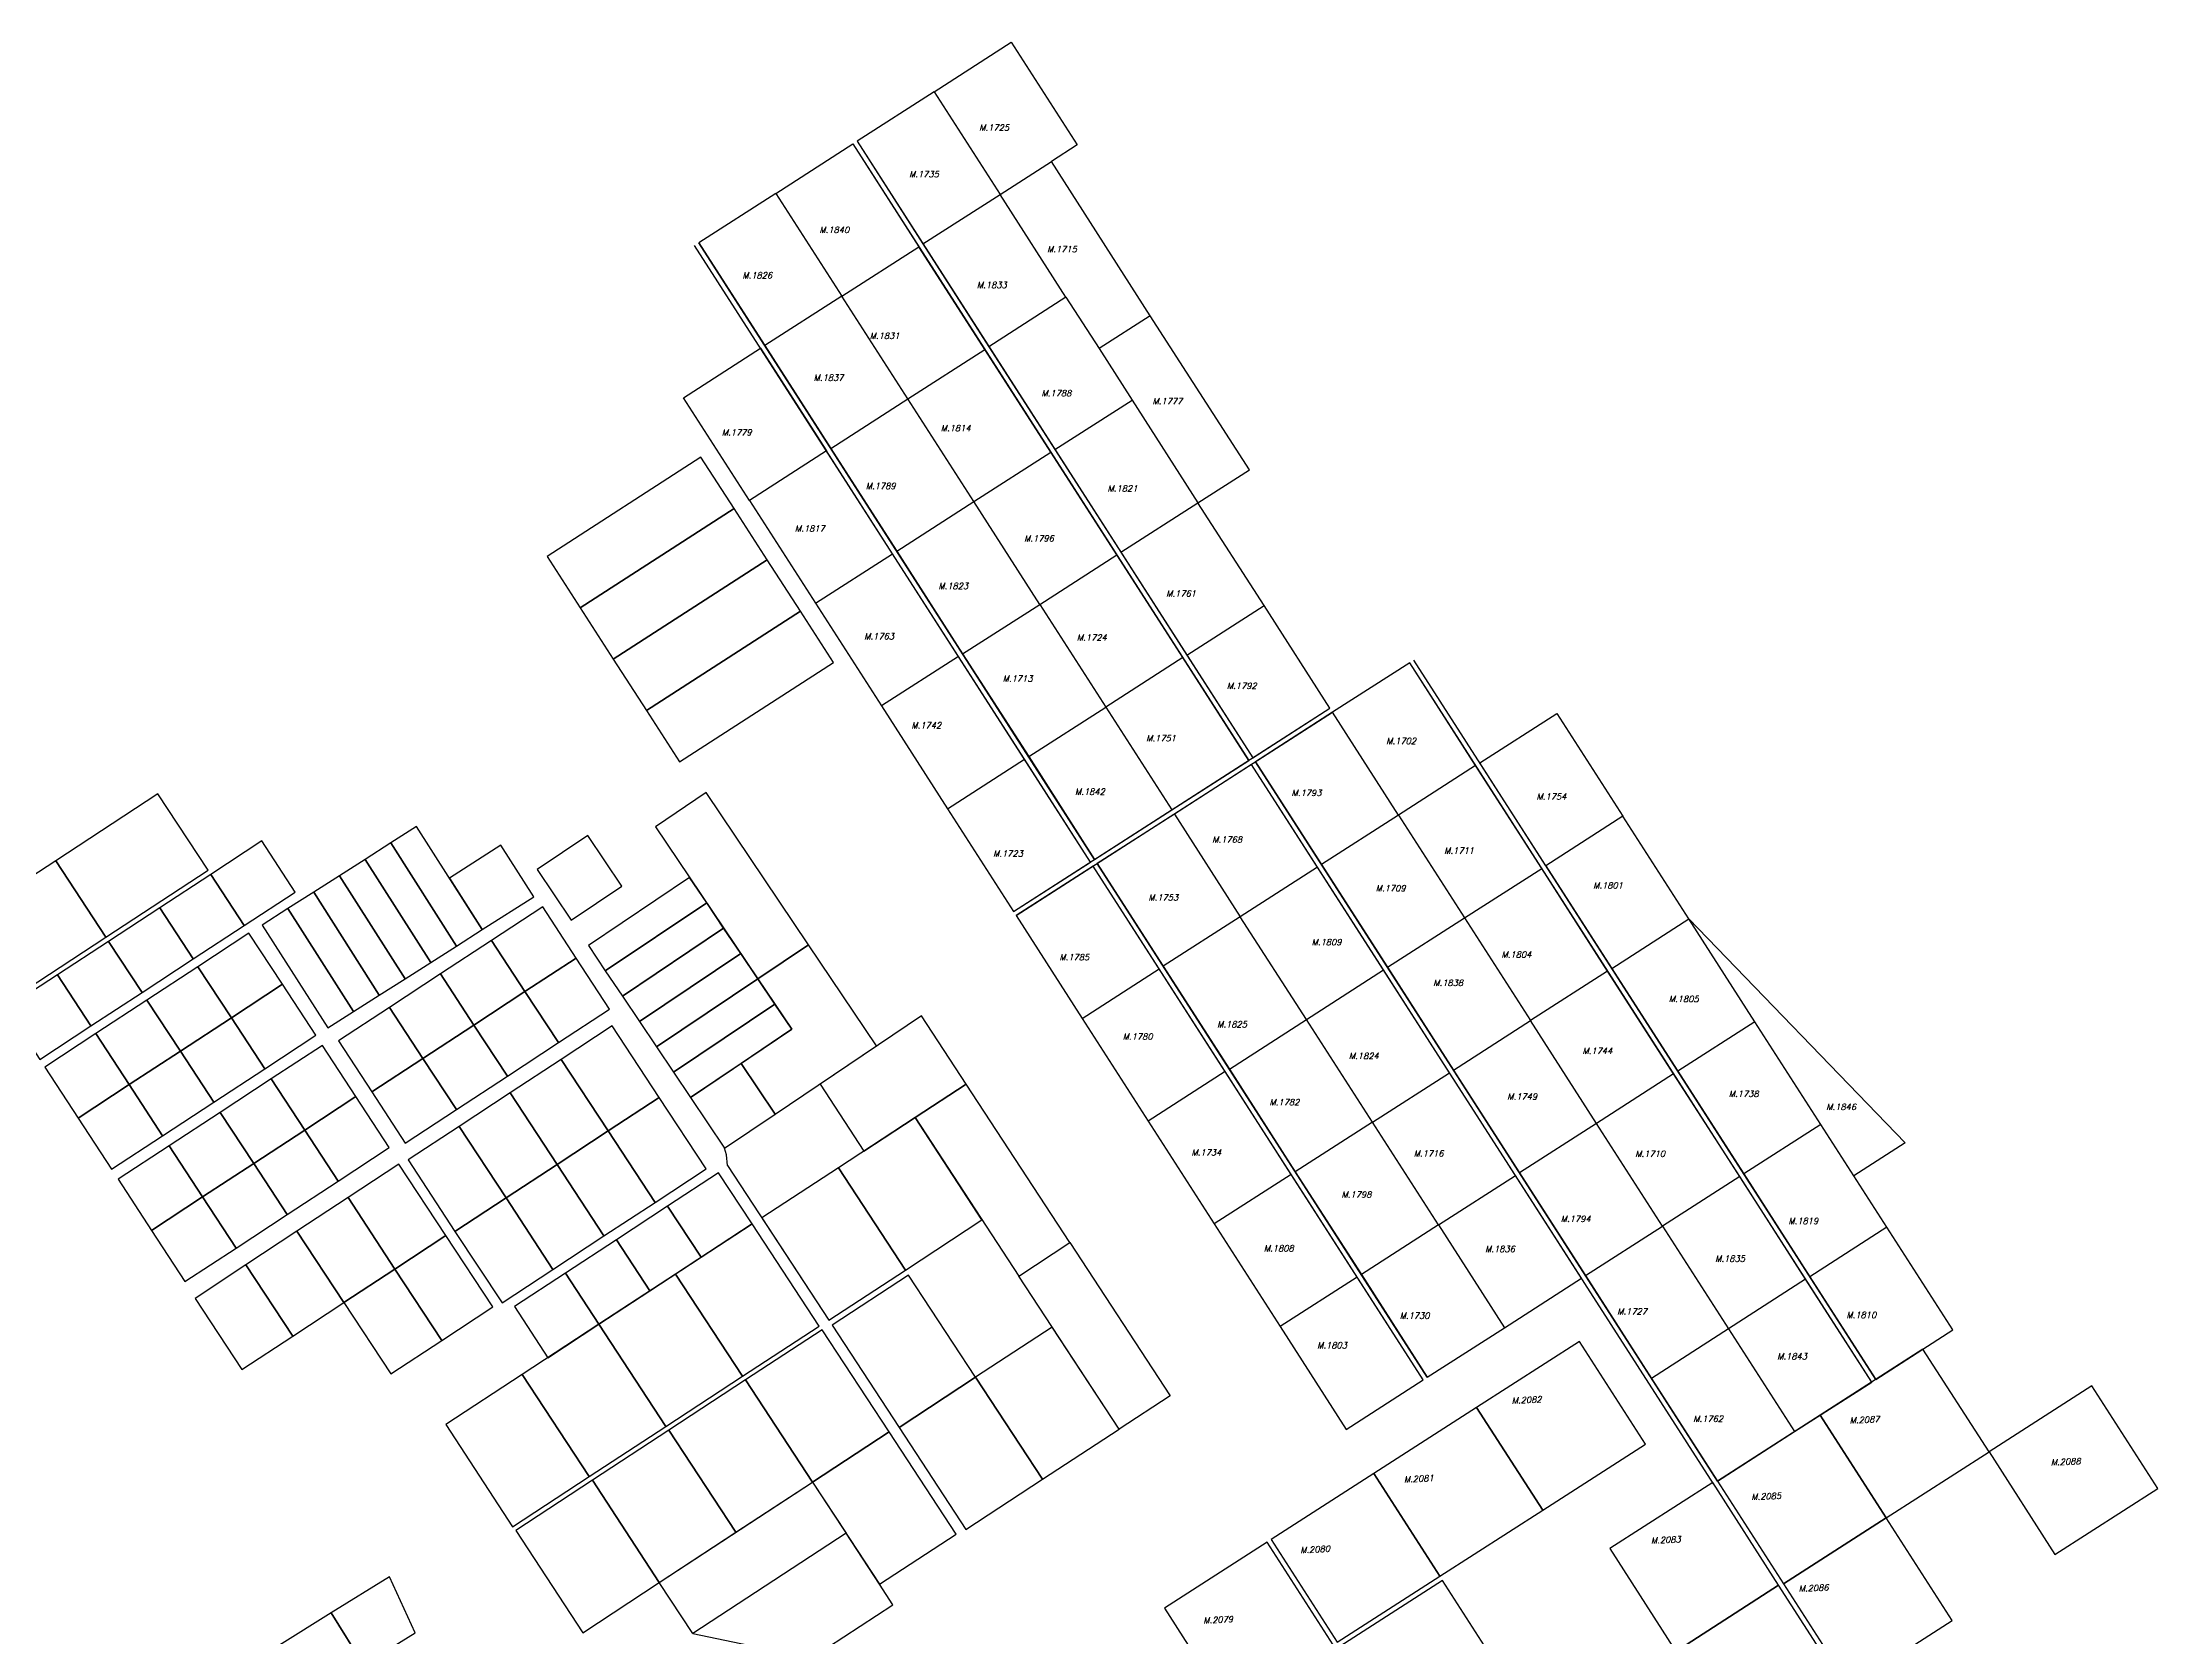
# Model space of a CAD drawing. Header units: inches. Extents: x 149302 to 153095, y 1061065 to 1064946.
# Drawn here: x 151299 to 153031, y 1063640 to 1064946 of the extents above; entities that cross this region are included whole.
import ezdxf
from ezdxf.enums import TextEntityAlignment as Align

# ---------------------------------------------------------------- set-up
doc = ezdxf.new("R2010")
doc.units = ezdxf.units.IN
doc.header["$MEASUREMENT"] = 0
for name, color, linetype in [('020100', 7, 'Continuous'), ('040100', 20, 'Continuous'), ('tn_alashak', 7, 'Continuous'), ('tn_lai', 251, 'Continuous')]:
    doc.layers.add(name, color=color, linetype=linetype)
doc.styles.add('tekslain', font='scriptc.shx')

# ---------------------------------------------------------------- blocks, each defined once
blk = doc.blocks.new('A$C3D7239B8')
at = {"layer": '020100', "color": 0}
for points in [[(1409.3, 3841), (1472.4, 3881.5), (1526.4, 3797.4), (1505.4, 3783.8)], [(1409.3, 3841), (1346.2, 3800.4), (1400.2, 3716.3)], [(1409.3, 3841), (1463.3, 3756.8)], [(1279.7, 3757.7), (1342.8, 3798.3), (1396.8, 3714.1)], [(1463.3, 3756.8), (1505.4, 3783.8)], [(1586.4, 3657.6), (1505.4, 3783.8)], [(1279.7, 3757.7), (1216.6, 3717.2), (1270.6, 3633.1)], [(1279.7, 3757.7), (1333.7, 3673.6)], [(1400.2, 3716.3), (1463.3, 3756.8)], [(1517.3, 3672.7), (1463.3, 3756.8)], [(1333.7, 3673.6), (1396.8, 3714.1)], [(1450.9, 3630), (1396.8, 3714.1)], [(1400.2, 3716.3), (1454.2, 3632.2)], [(1333.7, 3673.6), (1270.6, 3633.1)], [(1387.8, 3589.5), (1333.7, 3673.6)], [(1517.3, 3672.7), (1454.2, 3632.2)], [(1517.3, 3672.7), (1544.4, 3630.6)], [(1586.4, 3657.6), (1544.4, 3630.6)], [(1625.4, 3504.4), (1667.5, 3531.4), (1586.4, 3657.6)], [(1258.2, 3506.2), (1204.1, 3590.4), (1267.3, 3630.9), (1321.3, 3546.8)], [(1270.6, 3633.1), (1324.7, 3548.9)], [(1387.8, 3589.5), (1450.9, 3630)], [(1504.9, 3545.9), (1450.9, 3630)], [(1454.2, 3632.2), (1508.3, 3548)], [(1544.4, 3630.6), (1571.4, 3588.5)], [(1324.7, 3548.9), (1387.8, 3589.5)], [(1441.8, 3505.3), (1387.8, 3589.5)], [(1508.3, 3548), (1571.4, 3588.5)], [(1571.4, 3588.5), (1625.4, 3504.4)], [(1321.3, 3546.8), (1258.2, 3506.2)], [(1375.3, 3462.6), (1321.3, 3546.8)], [(1324.7, 3548.9), (1378.7, 3464.8)], [(1441.8, 3505.3), (1504.9, 3545.9)], [(1559, 3461.7), (1504.9, 3545.9)], [(1508.3, 3548), (1562.3, 3463.9)], [(1258.2, 3506.2), (1312.2, 3422.1)], [(1378.7, 3464.8), (1441.8, 3505.3)], [(1495.8, 3421.2), (1441.8, 3505.3)], [(1562.3, 3463.9), (1625.4, 3504.4)], [(1679.5, 3420.3), (1625.4, 3504.4)], [(1378.7, 3464.8), (1432.7, 3380.7)], [(1312.2, 3422.1), (1375.3, 3462.6)], [(1429.4, 3378.5), (1375.3, 3462.6)], [(1495.8, 3421.2), (1559, 3461.7)], [(1613, 3377.6), (1559, 3461.7)], [(1562.3, 3463.9), (1616.4, 3379.7)], [(1312.2, 3422.1), (1366.3, 3338)], [(1432.7, 3380.7), (1495.8, 3421.2)], [(1495.8, 3421.2), (1549.9, 3337)], [(1616.4, 3379.7), (1670.4, 3295.6), (1733.5, 3336.1), (1679.5, 3420.3)], [(1616.4, 3379.7), (1679.5, 3420.3)], [(1429.4, 3378.5), (1366.3, 3338)], [(1483.4, 3294.4), (1429.4, 3378.5)], [(1432.7, 3380.7), (1486.8, 3296.5)], [(1613, 3377.6), (1549.9, 3337)], [(1603.9, 3252.9), (1667, 3293.4), (1613, 3377.6)], [(1852.8, 3289.2), (1798.8, 3373.3), (1735.7, 3332.8)], [(1366.3, 3338), (1420.3, 3253.8)], [(1486.8, 3296.5), (1549.9, 3337)], [(1549.9, 3337), (1603.9, 3252.9)], [(1735.7, 3332.8), (1672.6, 3292.2), (1726.6, 3208.1)], [(1789.7, 3248.6), (1735.7, 3332.8)], [(1910.2, 3207.2), (1856.2, 3291.3), (1919.3, 3331.8), (1973.3, 3247.7)], [(1420.3, 3253.8), (1474.4, 3169.7), (1537.5, 3210.2), (1483.4, 3294.4)], [(1420.3, 3253.8), (1483.4, 3294.4)], [(1486.8, 3296.5), (1540.8, 3212.4), (1603.9, 3252.9)], [(1723.2, 3205.9), (1669.2, 3290.1), (1606.1, 3249.5)], [(1852.8, 3289.2), (1789.7, 3248.6)], [(1906.9, 3205), (1852.8, 3289.2)], [(1606.1, 3249.5), (1543, 3209), (1597, 3124.9)], [(1606.1, 3249.5), (1660.1, 3165.4)], [(1789.7, 3248.6), (1726.6, 3208.1)], [(1789.7, 3248.6), (1843.7, 3164.5)], [(1973.3, 3247.7), (1910.2, 3207.2)], [(2027.4, 3163.6), (1973.3, 3247.7)], [(1593.7, 3122.7), (1539.6, 3206.8), (1476.5, 3166.3), (1530.6, 3082.2)], [(1723.2, 3205.9), (1660.1, 3165.4)], [(1777.3, 3121.8), (1723.2, 3205.9)], [(1726.6, 3208.1), (1780.6, 3124)], [(1843.7, 3164.5), (1906.9, 3205)], [(1960.9, 3120.9), (1906.9, 3205)], [(1910.2, 3207.2), (1964.3, 3123)], [(1660.1, 3165.4), (1597, 3124.9)], [(1714.2, 3081.3), (1660.1, 3165.4)], [(1780.6, 3124), (1843.7, 3164.5)], [(1843.7, 3164.5), (1897.8, 3080.3)], [(1964.3, 3123), (2027.4, 3163.6)], [(2081.4, 3079.4), (2027.4, 3163.6)], [(2027.4, 3163.6), (2204.5, 2980.2), (2162.5, 2953.2)], [(1530.6, 3082.2), (1593.7, 3122.7)], [(1647.7, 3038.6), (1593.7, 3122.7)], [(1597, 3124.9), (1651.1, 3040.7)], [(1714.2, 3081.3), (1777.3, 3121.8)], [(1831.3, 3037.6), (1777.3, 3121.8)], [(1780.6, 3124), (1834.7, 3039.8)], [(1960.9, 3120.9), (1897.8, 3080.3)], [(2014.9, 3036.7), (1960.9, 3120.9)], [(1964.3, 3123), (2018.3, 3038.9)], [(1530.6, 3082.2), (1584.6, 2998)], [(1651.1, 3040.7), (1714.2, 3081.3)], [(1768.2, 2997.1), (1714.2, 3081.3)], [(1834.7, 3039.8), (1897.8, 3080.3)], [(1951.8, 2996.2), (1897.8, 3080.3)], [(2081.4, 3079.4), (2018.3, 3038.9)], [(2135.4, 2995.3), (2081.4, 3079.4)], [(1647.7, 3038.6), (1584.6, 2998)], [(1701.7, 2954.4), (1647.7, 3038.6)], [(1651.1, 3040.7), (1705.1, 2956.6)], [(1768.2, 2997.1), (1831.3, 3037.6)], [(1885.4, 2953.5), (1831.3, 3037.6)], [(1834.7, 3039.8), (1888.7, 2955.7)], [(2014.9, 3036.7), (1951.8, 2996.2)], [(2069, 2952.6), (2014.9, 3036.7)], [(2018.3, 3038.9), (2072.3, 2954.8)], [(1584.6, 2998), (1638.6, 2913.9)], [(1768.2, 2997.1), (1705.1, 2956.6)], [(1822.3, 2913), (1768.2, 2997.1)], [(1951.8, 2996.2), (1888.7, 2955.7)], [(2005.9, 2912.1), (1951.8, 2996.2)], [(2135.4, 2995.3), (2072.3, 2954.8)], [(2162.5, 2953.2), (2135.4, 2995.3)], [(1701.7, 2954.4), (1638.6, 2913.9)], [(1755.8, 2870.3), (1701.7, 2954.4)], [(1705.1, 2956.6), (1759.2, 2872.4)], [(1822.3, 2913), (1885.4, 2953.5)], [(1876.3, 2828.8), (1939.4, 2869.4), (1885.4, 2953.5)], [(1888.7, 2955.7), (1942.8, 2871.5)], [(2069, 2952.6), (2005.9, 2912.1)], [(2123, 2868.5), (2069, 2952.6)], [(2072.3, 2954.8), (2126.4, 2870.6)], [(2189.5, 2911.1), (2162.5, 2953.2)], [(1638.6, 2913.9), (1692.7, 2829.8)], [(1822.3, 2913), (1759.2, 2872.4)], [(1822.3, 2913), (1876.3, 2828.8)], [(1942.8, 2871.5), (2005.9, 2912.1)], [(2005.9, 2912.1), (2059.9, 2827.9)], [(2126.4, 2870.6), (2180.4, 2786.5), (2243.5, 2827), (2189.5, 2911.1)], [(2189.5, 2911.1), (2126.4, 2870.6)], [(1692.7, 2829.8), (1746.7, 2745.6), (1809.8, 2786.1), (1755.8, 2870.3)], [(1755.8, 2870.3), (1692.7, 2829.8)], [(1759.2, 2872.4), (1813.2, 2788.3), (1876.3, 2828.8)], [(1942.8, 2871.5), (1996.8, 2787.4)], [(2123, 2868.5), (2059.9, 2827.9)], [(2114, 2743.8), (2177.1, 2784.3), (2123, 2868.5)], [(2059.9, 2827.9), (1996.8, 2787.4)], [(2059.9, 2827.9), (2114, 2743.8)], [(1996.8, 2787.4), (2050.8, 2703.3), (2114, 2743.8)]]:
    blk.add_lwpolyline(points, dxfattribs=at)
for points in [[(1937.8, 2817.5), (1853.6, 2763.5), (1907.7, 2679.4), (1991.8, 2733.4)], [(2219.1, 2811.3), (2135, 2757.3), (2189, 2673.2), (2273.2, 2727.2)], [(2357.3, 2781.2), (2273.2, 2727.2), (2327.2, 2643.1), (2411.4, 2697.1)], [(1853.6, 2763.5), (1769.5, 2709.5), (1823.5, 2625.3), (1907.7, 2679.4)], [(2135, 2757.3), (2050.8, 2703.3), (2104.9, 2619.1), (2189, 2673.2)], [(1769.5, 2709.5), (1685.4, 2655.4), (1739.4, 2571.3), (1823.5, 2625.3)], [(2046.9, 2702), (1962.7, 2648), (2016.8, 2563.8), (2100.9, 2617.9)], [(2189, 2673.2), (2104.9, 2619.1), (2158.9, 2535), (2243.1, 2589)], [(1682, 2653.3), (1597.9, 2599.2), (1651.9, 2515.1), (1736, 2569.1)], [(1825.7, 2621.9), (1741.6, 2567.9), (1795.6, 2483.8), (1879.7, 2537.8)], [(2100.9, 2617.9), (2016.8, 2563.8), (2070.8, 2479.7), (2155, 2533.8)]]:
    blk.add_lwpolyline(points, close=True, dxfattribs=at)
at = {"layer": '040100', "color": 0}
for points in [[(1342.8, 3798.3), (1667, 3293.4)], [(1346.2, 3800.4), (1670.4, 3295.6)], [(1537.5, 3210.2), (1213.2, 3715.1)], [(1540.8, 3212.4), (1216.6, 3717.2)], [(2177.1, 2784.3), (1798.8, 3373.3)], [(2180.4, 2786.5), (1802.1, 3375.5)], [(1474.4, 3169.7), (1733.5, 3336.1)], [(1476.5, 3166.3), (1735.7, 3332.8)], [(2050.8, 2703.3), (1672.6, 3292.2)], [(2047.5, 2701.1), (1669.2, 3290.1)], [(1809.8, 2786.1), (1539.6, 3206.8)], [(1813.2, 2788.3), (1543, 3209)]]:
    blk.add_lwpolyline(points, dxfattribs=at)
at = {"layer": 'tn_lai', "color": 0}
blk.add_line((1685.4, 2655.4), (1739.4, 2571.3), dxfattribs=at)
at = {"layer": 'tn_alashak', "color": 0, "style": 'tekslain'}
for s, p in [('M.1725', (1458.5, 3809.1)), ('M.1735', (1401, 3771)), ('M.1840', (1327.6, 3725.4)), ('M.1715', (1514, 3709.6)), ('M.1826', (1264.5, 3688.1)), ('M.1833', (1456.6, 3680.2)), ('M.1831', (1368.8, 3638.6)), ('M.1837', (1322.9, 3604.3)), ('M.1788', (1509.5, 3591.6)), ('M.1779', (1247.7, 3559.5)), ('M.1814', (1427, 3563)), ('M.1789', (1365.6, 3515.6)), ('M.1817', (1307.6, 3480.8)), ('M.1796', (1495.2, 3472.7)), ('M.1823', (1425, 3433.7)), ('M.1761', (1611.6, 3427.5)), ('M.1763', (1364.3, 3392.5)), ('M.1724', (1538.5, 3391.5)), ('M.1713', (1477.7, 3357.9)), ('M.1742', (1402.9, 3319.6)), ('M.1842', (1536.9, 3265.3)), ('M.1723', (1469.8, 3214.6)), ('M.1711', (1839.2, 3217)), ('M.1753', (1597, 3178.7)), ('M.1809', (1730.7, 3142.1)), ('M.1785', (1524.1, 3129.8)), ('M.1780', (1576, 3064.8)), ('M.1825', (1653.3, 3074.8)), ('M.1744', (1952.5, 3053)), ('M.1782', (1696.2, 3011)), ('M.1734', (1632.3, 2969.9)), ('M.1794', (1934.7, 2915.5)), ('M.1730', (1802.8, 2836.2)), ('M.1727', (1980.9, 2839.7)), ('M.1803', (1735.2, 2811.9)), ('M.1762', (2043.2, 2751.8))]:
    blk.add_text(s, height=5, dxfattribs=at).set_placement(p, align=Align.CENTER)
at = {"layer": 'tn_alashak', "color": 2, "style": 'tekslain'}
for s, p in [('M.1777', (1600.4, 3585.1)), ('M.1821', (1563.6, 3513.6)), ('M.1792', (1661.3, 3352)), ('M.1751', (1595.2, 3309.1)), ('M.1702', (1791.8, 3306.8)), ('M.1793', (1714.3, 3264.3)), ('M.1754', (1914.9, 3261.3)), ('M.1768', (1649.3, 3226.1)), ('M.1709', (1783.2, 3186.2)), ('M.1801', (1961.2, 3188.5)), ('M.1804', (1886.2, 3131.9)), ('M.1838', (1830.3, 3108.8)), ('M.1805', (2023.2, 3095.6)), ('M.1824', (1761.2, 3048.9)), ('M.1749', (1890.9, 3015.6)), ('M.1738', (2072.3, 3017.9)), ('M.1846', (2152.1, 3007.2)), ('M.1716', (1814.3, 2969.1)), ('M.1710', (1995.7, 2968.8)), ('M.1798', (1755.2, 2935.4)), ('M.1819', (2121.1, 2913.7)), ('M.1808', (1691.6, 2891.4)), ('M.1836', (1872.7, 2890.8)), ('M.1835', (2061.1, 2882.9)), ('M.1810', (2168.6, 2836.8)), ('M.1843', (2111.9, 2802.9))]:
    blk.add_text(s, height=5, dxfattribs=at).set_placement(p, align=Align.CENTER)
for s, rotation, p in [('M.2082', 2.7753, (1894.7, 2767.2)), ('M.2087', 2.452, (2171.4, 2751)), ('M.2088', 2.452, (2336.1, 2716.6)), ('M.2081', 2.7753, (1806.3, 2702.7)), ('M.2085', 2.452, (2090.8, 2688.3)), ('M.2083', 2.452, (2008.6, 2652.6)), ('M.2086', 2.452, (2129.7, 2613.2))]:
    blk.add_text(s, height=5, rotation=rotation, dxfattribs=at).set_placement(p, align=Align.CENTER)
at = {"layer": 'tn_alashak', "color": 0, "style": 'tekslain'}
for s, p in [('M.2080', (1721.4, 2644.8)), ('M.2079', (1642, 2587.2))]:
    blk.add_text(s, height=5, rotation=2.7753, dxfattribs=at).set_placement(p, align=Align.CENTER)

msp = doc.modelspace()

# ---------------------------------------------------------------- linework, layer by layer
at = {"layer": '020100'}
for points in [[(151865.6, 1064564.4), (151838.5, 1064606.5), (151712.5, 1064525.1), (151739.6, 1064483.1), (151865.6, 1064564.4)], [(151892.7, 1064522.4), (151865.6, 1064564.4), (151739.6, 1064483.1), (151766.7, 1064441.1), (151892.7, 1064522.4)], [(151919.9, 1064480.4), (151892.7, 1064522.4), (151766.7, 1064441.1), (151793.8, 1064399.1), (151919.9, 1064480.4)], [(151947, 1064438.4), (151919.9, 1064480.4), (151793.8, 1064399.1), (151821, 1064357.1), (151947, 1064438.4)], [(151310.2, 1064276.1), (151351.3, 1064213.4), (151434.9, 1064268.2), (151393.8, 1064330.9), (151310.2, 1064276.1)], [(151885, 1064179.4), (151926.5, 1064207.3), (151842.8, 1064331.8), (151801.3, 1064303.9), (151885, 1064179.4)], [(151638.3, 1064206.2), (151659.4, 1064219.7), (151605.7, 1064304), (151584.6, 1064290.6), (151638.3, 1064206.2)], [(151773.8, 1064255.3), (151745.9, 1064296.8), (151704.4, 1064268.9), (151732.3, 1064227.4), (151773.8, 1064255.3)], [(151478.9, 1064292.3), (151437.1, 1064264.9), (151464.5, 1064223), (151506.3, 1064250.4), (151478.9, 1064292.3)], [(151596.2, 1064179.4), (151617.3, 1064192.8), (151563.5, 1064277.1), (151542.4, 1064263.7), (151596.2, 1064179.4)], [(151617.3, 1064192.8), (151638.3, 1064206.2), (151584.6, 1064290.6), (151563.5, 1064277.1), (151617.3, 1064192.8)], [(151674.7, 1064288.7), (151632.6, 1064261.8), (151659.4, 1064219.7), (151701.6, 1064246.5), (151674.7, 1064288.7)], [(151226.5, 1064221.3), (151267.6, 1064158.6), (151351.3, 1064213.4), (151310.2, 1064276.1), (151226.5, 1064221.3)], [(151437.1, 1064264.9), (151395.3, 1064237.5), (151422.7, 1064195.6), (151464.5, 1064223), (151437.1, 1064264.9)], [(151575.1, 1064165.9), (151596.2, 1064179.4), (151542.4, 1064263.7), (151521.4, 1064250.3), (151575.1, 1064165.9)], [(151746.3, 1064206.6), (151760.2, 1064185.9), (151843.2, 1064241.7), (151829.2, 1064262.4), (151746.3, 1064206.6)], [(151554, 1064152.5), (151575.1, 1064165.9), (151521.4, 1064250.3), (151500.3, 1064236.9), (151554, 1064152.5)], [(151395.3, 1064237.5), (151353.4, 1064210), (151380.8, 1064168.2), (151422.7, 1064195.6), (151395.3, 1064237.5)], [(151532.9, 1064139.1), (151554, 1064152.5), (151500.3, 1064236.9), (151479.2, 1064223.4), (151532.9, 1064139.1)], [(151708.9, 1064238.2), (151667, 1064210.8), (151694.4, 1064168.9), (151736.3, 1064196.3), (151708.9, 1064238.2)], [(151760.2, 1064185.9), (151774.2, 1064165.1), (151857.1, 1064220.9), (151843.2, 1064241.7), (151760.2, 1064185.9)], [(151353.4, 1064210), (151311.6, 1064182.6), (151339, 1064140.8), (151380.8, 1064168.2), (151353.4, 1064210)], [(151468.4, 1064216.7), (151426.6, 1064189.3), (151454, 1064147.5), (151495.8, 1064174.9), (151468.4, 1064216.7)], [(151667, 1064210.8), (151625.2, 1064183.4), (151652.6, 1064141.5), (151694.4, 1064168.9), (151667, 1064210.8)], [(151774.2, 1064165.1), (151788.1, 1064144.4), (151871.1, 1064200.2), (151857.1, 1064220.9), (151774.2, 1064165.1)], [(151871.5, 1064110.1), (151899.4, 1064068.6), (151982.3, 1064124.4), (151926.5, 1064207.3), (151885, 1064179.4), (151912.9, 1064138), (151871.5, 1064110.1)], [(151736.3, 1064196.3), (151694.4, 1064168.9), (151721.8, 1064127.1), (151763.7, 1064154.5), (151736.3, 1064196.3)], [(151788.1, 1064144.4), (151802.1, 1064123.6), (151885, 1064179.4), (151871.1, 1064200.2), (151788.1, 1064144.4)], [(151311.6, 1064182.6), (151269.8, 1064155.2), (151297.2, 1064113.4), (151339, 1064140.8), (151311.6, 1064182.6)], [(151426.6, 1064189.3), (151384.8, 1064161.9), (151412.2, 1064120.1), (151454, 1064147.5), (151426.6, 1064189.3)], [(151495.8, 1064174.9), (151454, 1064147.5), (151481.4, 1064105.7), (151523.2, 1064133.1), (151495.8, 1064174.9)], [(151625.2, 1064183.4), (151583.4, 1064156), (151610.8, 1064114.1), (151652.6, 1064141.5), (151625.2, 1064183.4)], [(151802.1, 1064123.6), (151816, 1064102.9), (151899, 1064158.7), (151885, 1064179.4), (151802.1, 1064123.6)], [(151384.8, 1064161.9), (151342.9, 1064134.5), (151370.3, 1064092.7), (151412.2, 1064120.1), (151384.8, 1064161.9)], [(151583.4, 1064156), (151541.6, 1064128.5), (151569, 1064086.7), (151610.8, 1064114.1), (151583.4, 1064156)], [(151694.4, 1064168.9), (151652.6, 1064141.5), (151680, 1064099.7), (151721.8, 1064127.1), (151694.4, 1064168.9)], [(151816, 1064102.9), (151830, 1064082.1), (151912.9, 1064138), (151899, 1064158.7), (151816, 1064102.9)], [(151454, 1064147.5), (151412.2, 1064120.1), (151439.6, 1064078.3), (151481.4, 1064105.7), (151454, 1064147.5)], [(151652.6, 1064141.5), (151610.8, 1064114.1), (151638.2, 1064072.3), (151680, 1064099.7), (151652.6, 1064141.5)], [(151762.5, 1064054.8), (151804.3, 1064082.3), (151765.9, 1064140.8), (151724.1, 1064113.4), (151762.5, 1064054.8)], [(151936, 1064093.2), (151972, 1064038.3), (152013.8, 1064065.7), (152055.7, 1064093.1), (152019, 1064149), (151936, 1064093.2)], [(151342.9, 1064134.5), (151301.1, 1064107.1), (151328.5, 1064065.3), (151370.3, 1064092.7), (151342.9, 1064134.5)], [(151528.5, 1064124.8), (151486.7, 1064097.4), (151514.1, 1064055.5), (151555.9, 1064083), (151528.5, 1064124.8)], [(151412.2, 1064120.1), (151370.3, 1064092.7), (151397.7, 1064050.9), (151439.6, 1064078.3), (151412.2, 1064120.1)], [(151610.8, 1064114.1), (151569, 1064086.7), (151596.4, 1064044.9), (151638.2, 1064072.3), (151610.8, 1064114.1)], [(151720.7, 1064027.4), (151762.5, 1064054.8), (151724.1, 1064113.4), (151682.3, 1064085.9), (151720.7, 1064027.4)], [(151899.4, 1064068.6), (151871.5, 1064110.1), (151830, 1064082.1), (151857.9, 1064040.7), (151899.4, 1064068.6)], [(151370.3, 1064092.7), (151328.5, 1064065.3), (151355.9, 1064023.5), (151397.7, 1064050.9), (151370.3, 1064092.7)], [(151486.7, 1064097.4), (151444.8, 1064070), (151472.3, 1064028.1), (151514.1, 1064055.5), (151486.7, 1064097.4)], [(152098.8, 1063936), (152140.6, 1063963.4), (152055.7, 1064093.1), (152013.8, 1064065.7), (152098.8, 1063936)], [(151444.8, 1064070), (151403, 1064042.6), (151430.4, 1064000.7), (151472.3, 1064028.1), (151444.8, 1064070)], [(151555.9, 1064083), (151514.1, 1064055.5), (151541.5, 1064013.7), (151583.3, 1064041.1), (151555.9, 1064083)], [(151678.9, 1063999.9), (151720.7, 1064027.4), (151682.3, 1064085.9), (151640.5, 1064058.5), (151678.9, 1063999.9)], [(151800.9, 1063996.3), (151842.7, 1064023.8), (151804.3, 1064082.3), (151762.5, 1064054.8), (151800.9, 1063996.3)], [(151514.1, 1064055.5), (151472.3, 1064028.1), (151499.7, 1063986.3), (151541.5, 1064013.7), (151514.1, 1064055.5)], [(151637.1, 1063972.5), (151678.9, 1063999.9), (151640.5, 1064058.5), (151598.7, 1064031), (151637.1, 1063972.5)], [(151759.1, 1063968.9), (151800.9, 1063996.3), (151762.5, 1064054.8), (151720.7, 1064027.4), (151759.1, 1063968.9)], [(152068.6, 1063982), (152013.8, 1064065.7), (151951.1, 1064024.6), (152005.9, 1063940.9), (152068.6, 1063982)], [(151403, 1064042.6), (151361.2, 1064015.2), (151388.6, 1063973.3), (151430.4, 1064000.7), (151403, 1064042.6)], [(151860.2, 1064026.4), (151859.4, 1064035.2), (151857.9, 1064040.7)], [(151472.3, 1064028.1), (151430.4, 1064000.7), (151457.8, 1063958.9), (151499.7, 1063986.3), (151472.3, 1064028.1)], [(151587.9, 1063941.7), (151629.7, 1063969.2), (151591.2, 1064027.7), (151549.5, 1064000.2), (151587.9, 1063941.7)], [(151717.3, 1063941.4), (151759.1, 1063968.9), (151720.7, 1064027.4), (151678.9, 1063999.9), (151717.3, 1063941.4)], [(151853, 1064020.5), (151811.2, 1063993.1), (151838.6, 1063951.3), (151880.4, 1063978.7), (151853, 1064020.5)], [(151860.2, 1064026.4), (151943.2, 1063899.8)], [(152005.9, 1063940.9), (151951.1, 1064024.6), (151888.4, 1063983.5), (151943.2, 1063899.8), (152005.9, 1063940.9)], [(151430.4, 1064000.7), (151388.6, 1063973.3), (151416, 1063931.5), (151457.8, 1063958.9), (151430.4, 1064000.7)], [(151546.2, 1063914.2), (151587.9, 1063941.7), (151549.5, 1064000.2), (151507.7, 1063972.7), (151546.2, 1063914.2)], [(151675.6, 1063914), (151717.3, 1063941.4), (151678.9, 1063999.9), (151637.1, 1063972.5), (151675.6, 1063914)], [(151811.2, 1063993.1), (151769.3, 1063965.7), (151796.7, 1063923.9), (151838.6, 1063951.3), (151811.2, 1063993.1)], [(151504.4, 1063886.8), (151546.2, 1063914.2), (151507.7, 1063972.7), (151465.9, 1063945.2), (151504.4, 1063886.8)], [(151626.4, 1063883.2), (151668.2, 1063910.7), (151629.7, 1063969.2), (151587.9, 1063941.7), (151626.4, 1063883.2)], [(151769.3, 1063965.7), (151727.5, 1063938.3), (151754.9, 1063896.5), (151796.7, 1063923.9), (151769.3, 1063965.7)], [(151935.2, 1063895), (151880.4, 1063978.7), (151817.7, 1063937.6), (151872.5, 1063853.9), (151935.2, 1063895)], [(152140.6, 1063963.4), (152222.8, 1063838), (152181, 1063810.6), (152098.8, 1063936), (152140.6, 1063963.4)], [(151462.6, 1063859.3), (151504.4, 1063886.8), (151465.9, 1063945.2), (151424.2, 1063917.7), (151462.6, 1063859.3)], [(151584.6, 1063855.8), (151626.4, 1063883.2), (151587.9, 1063941.7), (151546.2, 1063914.2), (151584.6, 1063855.8)], [(151727.5, 1063938.3), (151685.7, 1063910.9), (151713.1, 1063869.1), (151754.9, 1063896.5), (151727.5, 1063938.3)], [(151872.5, 1063853.9), (151817.7, 1063937.6), (151754.9, 1063896.5), (151809.7, 1063812.8), (151872.5, 1063853.9)], [(152063.4, 1063853.1), (152008.6, 1063936.8), (151945.9, 1063895.7), (152000.7, 1063812), (152063.4, 1063853.1)], [(151809.7, 1063812.8), (151754.9, 1063896.5), (151692.2, 1063855.4), (151747, 1063771.7), (151809.7, 1063812.8)], [(151992.6, 1063808.3), (151937.8, 1063892), (151875.1, 1063850.9), (151929.9, 1063767.2), (151992.6, 1063808.3)], [(152181, 1063810.6), (152126.2, 1063894.2), (152063.4, 1063853.1), (152118.2, 1063769.5), (152181, 1063810.6)], [(151747, 1063771.7), (151692.2, 1063855.4), (151629.5, 1063814.3), (151684.3, 1063730.6), (151747, 1063771.7)], [(151929.9, 1063767.2), (151875.1, 1063850.9), (151812.3, 1063809.8), (151867.1, 1063726.1), (151929.9, 1063767.2)], [(152118.2, 1063769.5), (152063.4, 1063853.1), (152000.7, 1063812), (152055.5, 1063728.4), (152118.2, 1063769.5)], [(151867.1, 1063726.1), (151812.3, 1063809.8), (151749.6, 1063768.7), (151804.4, 1063685), (151867.1, 1063726.1)], [(152047.4, 1063724.7), (151992.6, 1063808.3), (151929.9, 1063767.2), (151984.7, 1063683.6), (152047.4, 1063724.7)], [(151804.4, 1063685), (151749.6, 1063768.7), (151686.9, 1063727.5), (151741.7, 1063643.9), (151804.4, 1063685)], [(151804.4, 1063685), (151929.9, 1063767.2), (151957.3, 1063725.4), (151831.8, 1063643.2), (151804.4, 1063685)], [(151831.8, 1063643.2), (151928.7, 1063623), (151995.6, 1063666.8), (151984.7, 1063683.6), (151957.3, 1063725.4), (151831.8, 1063643.2)], [(151562.1, 1063617.5), (151604.5, 1063643.8), (151583.5, 1063689.6), (151535.8, 1063660.1), (151562.1, 1063617.5)], [(151535.8, 1063660.1), (151493.3, 1063633.7), (151519.6, 1063591.2), (151562.1, 1063617.5), (151535.8, 1063660.1)]]:
    msp.add_lwpolyline(points, dxfattribs=at)

# ---------------------------------------------------------------- block references
at = {"layer": 'tn_alashak', "color": 6}
msp.add_blockref('A$C3D7239B8', (150620.1, 1061064.8), dxfattribs=at)

doc.saveas('drawing.dxf')
